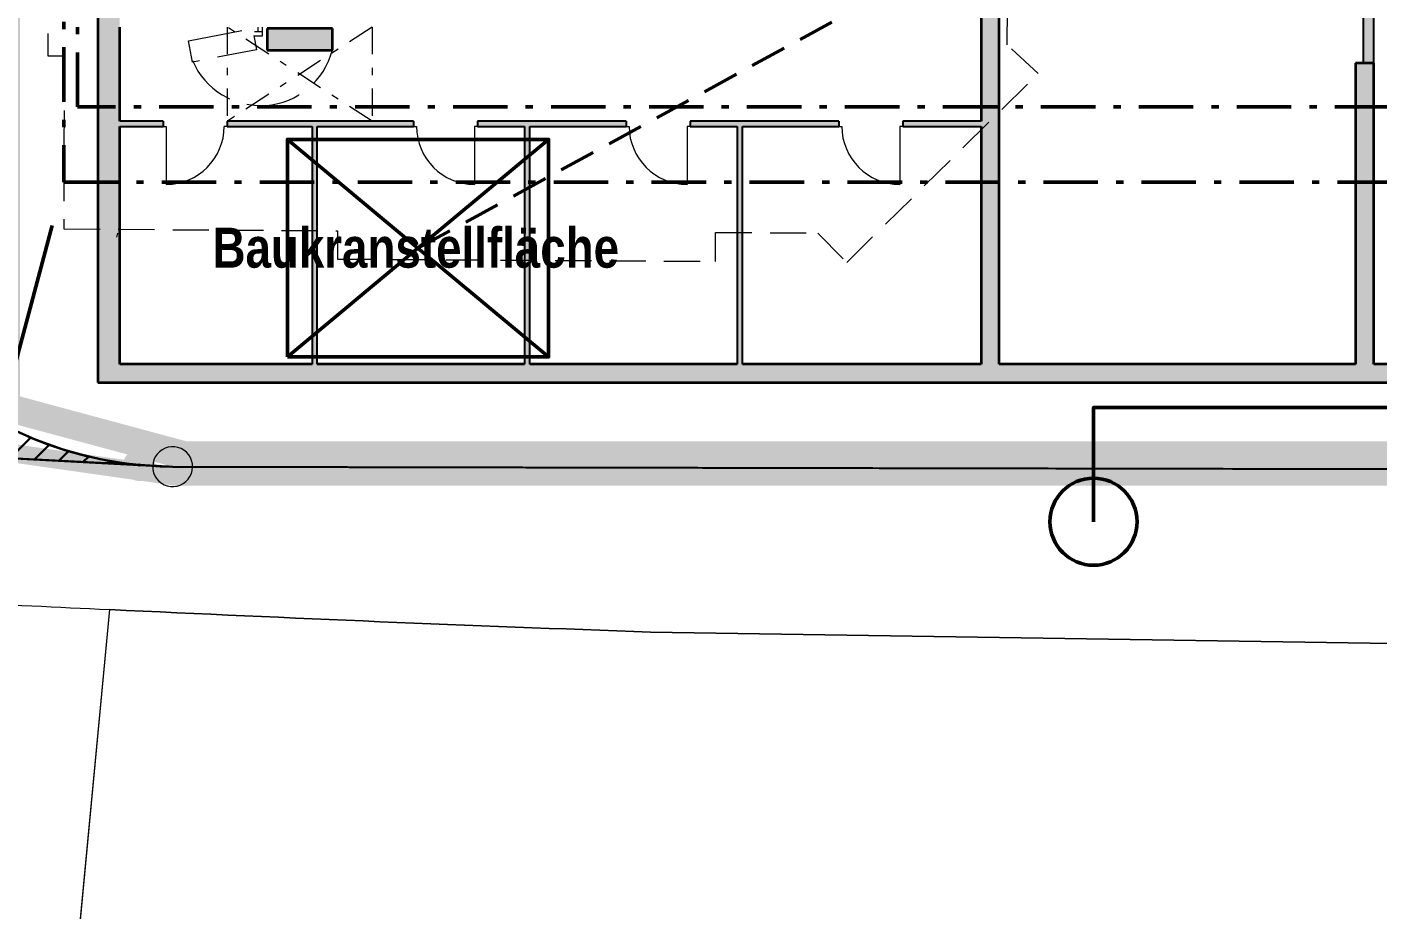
# Model space of a CAD drawing. Header units: metres. Extents: x -163 to 276, y -152 to 153.
# Drawn here: x -15 to 3.62, y -17.93 to -5.75 of the extents above; entities that cross this region are included whole.
import ezdxf
from ezdxf.xclip import XClip

# ---------------------------------------------------------------- set-up
doc = ezdxf.new("R2010")
doc.units = ezdxf.units.M
doc.header["$MEASUREMENT"] = 0
doc.header["$XCLIPFRAME"] = 0
for name, pattern in [('Strich 2_1mm', [0.75, 0.5, -0.25]), ('Strich 3_1mm Kanten', [1, 0.75, -0.25]), ('Strich 6_1mm', [1.75, 1.5, -0.25]), ('Strichpunkt 1.5_0.75_0.75mm', [0.75, 0.375, -0.1875, 0, -0.1875]), ('Strichpunkt 3_1_1mm Achsen', [1.25, 0.75, -0.25, 0, -0.25])]:
    doc.linetypes.add(name, pattern=pattern)
for name, color, linetype in [('000 Kataster', 7, 'Continuous'), ('000 Kataster Abbruch', 7, 'Continuous'), ('000-2 Kataster Parzellenpunkte', 7, 'Continuous'), ('000-3 Kataster Parzellengrenzen', 7, 'Continuous'), ('010 Aussenwände Bauteilschraffuren Neu', 7, 'Continuous'), ('010 Aussenwände Neu', 7, 'Continuous'), ('010 Türen Neu', 7, 'Continuous'), ('015 Innenwände Bauteilschraffuren Neu', 7, 'Continuous'), ('015 Innenwände Neu', 7, 'Continuous'), ('016 Trennwände Bauteilschraffuren Neu', 7, 'Continuous'), ('016 Trennwände Neu', 7, 'Continuous'), ('1280px-CH-Gefahrensignal-Baustelle.svg_1_0', 7, 'Continuous'), ('162 Beschriftung Baustelleninstallation', 7, 'Continuous'), ('162 Beschriftung Baustelleninstallation Neu', 7, 'Continuous')]:
    doc.layers.add(name, color=color, linetype=linetype)
doc.styles.add('ERSTELLTER_STIL_1', font='ARIALN.TTF')
picture_1 = doc.add_image_def('image1.tif', size_in_pixel=(86, 75))
pattern_1 = [(44.99999999999999, (0, 0), (-0.1767766952966368, 0.1767766952966369), [])]

# ---------------------------------------------------------------- blocks, each defined once
blk = doc.blocks.new('Zeichnung_1_1', base_point=(-14.46717709826886, -7.717051842116529))
at = {"layer": '1280px-CH-Gefahrensignal-Baustelle.svg_1_0', "color": 7, "lineweight": 13}
image = blk.add_image(picture_1, insert=(-15.52652561945268, -8.278449092019834), size_in_units=(1.8022325962535815, 1.584915677176966), rotation=-13.348566951999382, dxfattribs=at)
image.set_boundary_path([(-0.5, -0.5), (85.5, 74.5)])

msp = doc.modelspace()

# ---------------------------------------------------------------- hatches: boundary and pattern name
at = {"layer": '000 Kataster', "linetype": 'Continuous', "lineweight": 13}
for color, points in [(255, [(-13.23941800974131, -11.84915880973997), (-13.23260086200917, -11.8134691427785), (-13.23175101696442, -11.77714417078134), (-13.23689165643586, -11.7411747441737), (-13.24788255744073, -11.70654201504173), (-13.26442391690465, -11.67419067400144), (-13.28606452925912, -11.64500318154659), (-13.31221409568588, -11.61977569612663), (-13.34215932337553, -11.59919635761605), (-13.3750833847856, -11.58382651735232), (-13.41008819800406, -11.57408542383793), (-13.44621892190976, -11.57023878900783), (-13.48249000545058, -11.57239153927044), (-13.51791206787182, -11.58048495256442), (-13.55151888704559, -11.59429826222939), (-13.58239375726185, -11.61345467705963), (-13.60969449207539, -11.6374316599947), (-13.63267639863051, -11.66557518137617), (-13.65071259070452, -11.69711755926154), (-13.66331108828819, -11.73119839976845), (-13.67012823602033, -11.76688806672992), (-13.67097808106508, -11.80321303872708), (-13.66583744159363, -11.83918246533471), (-13.65484654058877, -11.87381519446669), (-13.63830518112485, -11.90616653550698), (-13.61666456877038, -11.93535402796182), (-13.59051500234362, -11.96058151338178), (-13.56056977465397, -11.98116085189236), (-13.5276457132439, -11.9965306921561), (-13.49264090002544, -12.00627178567048), (-13.45651017611974, -12.01011842050058), (-13.42023909257892, -12.00796567023797), (-13.38481703015768, -11.99987225694399), (-13.35121021098391, -11.98605894727902), (-13.32033534076764, -11.96690253244878), (-13.29303460595411, -11.94292554951371), (-13.27005269939899, -11.91478202813224), (-13.25201650732498, -11.88323965024687)]), (7, [(-13.43546855867018, -11.79460212010005), (-13.43495727236226, -11.79192539521389), (-13.43489353434904, -11.78920102223666), (-13.43527908196074, -11.78650331524749), (-13.43610339947691, -11.78390586056698), (-13.43734400168939, -11.7814795099851), (-13.43896704739908, -11.77929044796634), (-13.44092826494935, -11.77739838663147), (-13.44317415716505, -11.77585493626492), (-13.44564346151529, -11.77470219819541), (-13.44826882284313, -11.7739716160882), (-13.45097862694297, -11.77368311865052), (-13.45369895831629, -11.77384457482981), (-13.45635561301934, -11.77445158073025), (-13.45887612431538, -11.77548757913965), (-13.46119173979995, -11.77692431012469), (-13.46323929485801, -11.77872258387164), (-13.46496293754781, -11.78083334814988), (-13.46631565230601, -11.78319902636898), (-13.46726053935932, -11.78575508940836), (-13.46777182566724, -11.78843181429452), (-13.46783556368046, -11.79115618727175), (-13.46745001606876, -11.79385389426093), (-13.46662569855259, -11.79645134894144), (-13.46538509634011, -11.79887769952331), (-13.46376205063042, -11.80106676154207), (-13.46180083308015, -11.80295882287694), (-13.45955494086445, -11.80450227324349), (-13.45708563651421, -11.805655011313), (-13.45446027518637, -11.80638559342021), (-13.45175047108654, -11.80667409085789), (-13.44903013971321, -11.80651263467861), (-13.44637348501016, -11.80590562877816), (-13.44385297371412, -11.80486963036877), (-13.44153735822955, -11.80343289938372), (-13.43948980317149, -11.80163462563677), (-13.43776616048169, -11.79952386135854), (-13.43641344572349, -11.79715818313944)])]:
    msp.add_hatch(color=color, dxfattribs=at).paths.add_polyline_path(points)
at = {"layer": '010 Aussenwände Bauteilschraffuren Neu', "linetype": 'Continuous', "lineweight": 0, "true_color": 0x000000}
for points in [[(-13.71999990341363, -10.40000004675424), (-13.71999990341364, 2.699999969497714), (-14.01999990341364, 2.699999969497715), (-14.01999990341363, -10.40000004675424)], [(-14.01999990341363, -10.65000004675424), (-13.71999990341363, -10.65000004675424), (-13.71999990341363, -10.40000004675424)], [(-14.01999990341363, -10.40000004675424), (-14.01999990341363, -10.65000004675424), (-13.71999990341363, -10.40000004675424)], [(-13.71999990341363, -10.40000004675424), (-13.71999990341363, -10.65000004675424), (10.58500002194879, -10.65000004675421), (10.58500002899008, -10.40000004675421)]]:
    msp.add_hatch(color=18, dxfattribs=at).paths.add_polyline_path(points)
at = {"layer": '015 Innenwände Bauteilschraffuren Neu', "linetype": 'Continuous', "lineweight": 0, "true_color": 0x000000}
for points in [[(-1.849999916746444, -3.049999960785995), (-1.849999916746441, -10.40000004675423), (-1.599999916746441, -10.40000004675423), (-1.599999916746444, -3.049999965165991)], [(3.415000090643008, -4.050000050967273), (3.415000090643001, -6.250000050967274), (3.560000090643001, -6.250000050967275), (3.560000090643008, -4.050000050967274)], [(-11.68999990341373, -6.069999996695581), (-10.78999990341373, -6.069999996695574), (-10.78999990341374, -5.769999996695574), (-11.68999990341373, -5.769999996695582)], [(3.31000008953395, -10.40000004675422), (3.560000062560988, -10.40000004675422), (3.560000062560988, -6.250000078315554), (3.31000008953395, -6.250000078315554)]]:
    msp.add_hatch(color=18, dxfattribs=at).paths.add_polyline_path(points)
at = {"layer": '016 Trennwände Bauteilschraffuren Neu', "linetype": 'Continuous', "lineweight": 0, "true_color": 0x000000}
for points in [[(-13.71999990341363, -7.120000046754259), (-13.11999992565565, -7.120000046754259), (-13.11999992565565, -7.050000057395795), (-13.71999990341363, -7.050000117745556)], [(-9.66999987249794, -7.050000117745556), (-12.23999993011404, -7.050000057395795), (-12.23999993011404, -7.120000046754259), (-9.66999987249794, -7.120000046754259)], [(-8.789999892857915, -7.050000141468661), (-8.789999892857915, -7.120000046754259), (-6.73999985968115, -7.120000046754259), (-6.73999985968115, -7.050000038054504)], [(-5.859999883273865, -7.050000065965038), (-5.859999883273865, -7.120000046754259), (-3.809999916628061, -7.120000046754259), (-3.809999916628061, -7.050000065965038)], [(-2.929999876438915, -7.050000065965038), (-2.929999876438915, -7.120000046754259), (-1.849999916746441, -7.120000046754259), (-1.849999916746441, -7.050000125718751)], [(-11.06999990341356, -7.120000046754257), (-11.06999990341355, -10.40000004675424), (-10.99999990341355, -10.40000004675424), (-10.99999990341356, -7.120000046754257)], [(-8.139999903413571, -7.120000046754255), (-8.139999903413564, -10.40000004675423), (-8.069999903413564, -10.40000004675423), (-8.06999990341357, -7.120000046754255)], [(-5.209999903413575, -7.120000046754253), (-5.209999903413569, -10.40000004675423), (-5.139999903413568, -10.40000004675423), (-5.139999903413575, -7.120000046754253)]]:
    msp.add_hatch(color=18, dxfattribs=at).paths.add_polyline_path(points)
at = {"layer": '162 Beschriftung Baustelleninstallation Neu', "linetype": 'Continuous', "lineweight": 30, "true_color": 0x00aa1e}
h = msp.add_hatch(dxfattribs=at)
h.set_pattern_fill('Diagonal_1_0mm_0001', color=104, style=0, pattern_type=2)
h.set_pattern_definition(pattern_1)
h.paths.add_polyline_path([(-17.70210045284019, 8.724055143194388), (-19.76861417110237, 8.693116694388284), (-19.53267129822894, -7.951365232778901, 0.0004626568409295631), (-19.53195655347304, -7.963064685564113, 0.008442504538397502), (-19.51511520321525, -8.176273562213908, 0.007874283870858527), (-19.49292733186324, -8.374515932169256, 0.008504585097927909), (-19.46196422267284, -8.58772480881905, 0.007949811084825046), (-19.42647884103536, -8.7859671787744, 0.008605794998480317), (-19.38098268780945, -8.999176055424194, 0.008063458565530401), (-19.33171821188857, -9.197418425379542, 0.09515556932143401), (-18.12290207671372, -11.54069451282079), (-17.90890644935588, -11.55212297817133), (-17.88002803399544, -11.36649651621064), (-17.68414199437278, -11.39697104207178), (-17.70993255580087, -11.56274920580147), (-17.49593692844303, -11.57417767115201), (-17.47259457744424, -11.42413626563619), (-17.27670853782157, -11.45461079149734), (-17.29696303488802, -11.58480389878215), (-17.08296740753017, -11.59623236413269), (-17.06516112089304, -11.48177601506175), (-16.86927508127038, -11.5122505409229), (-16.88399351397517, -11.60685859176282), (-16.66999788661733, -11.61828705711337), (-16.65772766434185, -11.53941576448731), (-16.46184162471918, -11.56989029034846), (-16.47102399306232, -11.6289132847435), (-16.25702836570447, -11.64034175009405), (-16.25029420779064, -11.59705551391287), (-16.05440816816798, -11.62753003977402), (-16.05805447214947, -11.65096797772418), (-15.84405884479164, -11.66239644307473), (-15.84286075123945, -11.65469526333843), (-15.76685657287574, -11.66651944082225), (-15.50555687980889, -11.68047418618407), (-13.45153628182105, -11.78834189530754, -0.1059382617369319), (-15.50555687980889, -11.13390576045632, -0.02040802231207096), (-15.85353018610635, -10.91320720094978), (-15.8553092678739, -10.91538585503566), (-15.86175131165092, -10.92475974579216), (-15.86964838776201, -10.93294546511201), (-15.87684251884317, -10.9417553598342), (-15.88538859098614, -10.94926098288308), (-15.89328566824494, -10.95744670339259), (-15.90242236574952, -10.96422096570731), (-15.91096843744101, -10.97172658835966), (-15.92063333699985, -10.97772320721127), (-15.92977003387593, -10.98449746905999), (-15.93989712299518, -10.9896754868547), (-15.94956202463498, -10.99567210699744), (-15.96008212206264, -10.99999615088032), (-15.97020921031332, -11.00517416823092), (-15.98105045291388, -11.00861470060146), (-15.99157054905079, -11.01293874395381), (-16.00265887816699, -11.01547226198062), (-16.01350012164734, -11.01891279463037), (-16.02475979703177, -11.020521992717), (-16.03584812667556, -11.02305551086436), (-16.04720223073673, -11.02372939614065), (-16.05846190499416, -11.02533859406622), (-16.06983287691282, -11.02507256326058), (-16.08118698118253, -11.02574644854925), (-16.09249714646037, -11.02454231888656), (-16.10386811982871, -11.02427628804701), (-16.11504022184664, -11.02214228448441), (-16.12635038651326, -11.0209381548868), (-16.13730810278919, -11.01788885597234), (-16.14848020356764, -11.0157548526465), (-16.15914868608751, -11.01181108709553), (-16.17010640236342, -11.00876178818107), (-16.18041277090926, -11.00395049726594), (-16.1910812546128, -11.00000673127742), (-16.20095511047176, -10.99436077890171), (-16.21126147957461, -10.98954948772657), (-16.22063537208267, -10.9831074426789), (-16.23050922668278, -10.97746149102301), (-16.23931912199414, -10.97026735959863), (-16.24869301433006, -10.96382531466927), (-16.25687873224142, -10.95592823984574), (-16.2656886284345, -10.94873410770133), (-16.27319425434618, -10.94018803229872), (-16.28137997186806, -10.93229095785093), (-16.28815423165738, -10.9231542638126), (-16.29565985695999, -10.9146081891035), (-16.30165647713933, -10.90494328731689), (-16.30843073775978, -10.89580659215754), (-16.31360875500356, -10.88567950401401), (-16.31960537569723, -10.87601460139849), (-16.32392942041559, -10.86549450203234), (-16.3291074365445, -10.85536741606932), (-16.33254796770016, -10.84452617729685), (-16.33687201271601, -10.83400607720697), (-16.33940553160651, -10.82291774408052), (-16.34284606294394, -10.81207650473529), (-16.34445526087996, -10.80081683115958), (-16.34698877940225, -10.78972849964463), (-16.3476626645077, -10.77837439753112), (-16.34927186282842, -10.7671147212636), (-16.34900583186283, -10.75574374553691), (-16.34967971686283, -10.74438964520012), (-16.34847558748803, -10.73307948199244), (-16.34820955652248, -10.72170850626715), (-16.34607555297537, -10.71053640430465), (-16.3448714234871, -10.69922624003122), (-16.34182212449459, -10.68826852347484), (-16.33968812118439, -10.67709642275259), (-16.33574435564905, -10.66642794028887), (-16.33269505665654, -10.65547022373247), (-16.32788376585088, -10.64516385557974), (-16.32393999987771, -10.63449537193168), (-16.31829404639246, -10.62462151398958), (-16.31348275604014, -10.61431514680801), (-16.3070407132712, -10.60494125751836), (-16.3013947597852, -10.59506739957497), (-16.29420062698419, -10.58625750274665), (-16.28775858320717, -10.57688361199015), (-16.27986150709606, -10.56869789267029), (-16.27276340473489, -10.56000559420868, -0.08611260997269084), (-17.07815716426507, -9.380660742844476, -0.08598398802089229), (-17.43724535256763, -7.999566625142502), (-17.44604265950267, -7.999360806794862), (-17.45739676377237, -8.000034692083533), (-17.46870692905019, -7.998830562420846), (-17.48007790241855, -7.998564531581291), (-17.49125000443652, -7.996430528018692), (-17.5025601691031, -7.995226398421075), (-17.51351788537904, -7.992177099506618), (-17.52468998615745, -7.990043096180778), (-17.53535846867731, -7.986099330629817), (-17.54631618495325, -7.983050031715355), (-17.55662255349912, -7.978238740800216), (-17.56729103720265, -7.97429497481169), (-17.5771648930616, -7.968649022435994), (-17.58747126216445, -7.963837731260841), (-17.59684515467253, -7.957395686213161), (-17.60671900927264, -7.951749734557275), (-17.61552890458398, -7.944555603132924), (-17.6249027969199, -7.938113558203545), (-17.63308851483125, -7.930216483380038), (-17.64189841102434, -7.923022351235632), (-17.64940403693603, -7.914476275833), (-17.6575897544579, -7.906579201385217), (-17.66436401424721, -7.897442507346875), (-17.67186963954981, -7.888896432637765), (-17.67786625972914, -7.879231530851175), (-17.6846405203496, -7.870094835691827), (-17.68981853759342, -7.859967747548261), (-17.69581515828705, -7.850302844932763), (-17.70013920300544, -7.839782745566619), (-17.70531721913433, -7.829655659603571), (-17.70875775029001, -7.818814420831119), (-17.71308179530584, -7.808294320741263), (-17.71561531419635, -7.797205987614786), (-17.71905584553378, -7.786364748269575), (-17.72066504346979, -7.775105074693871), (-17.72319856199209, -7.764016743178919), (-17.72387244709754, -7.752662641065397), (-17.72548164541826, -7.741402964797892), (-17.72521561445267, -7.730031989071207), (-17.72588949945267, -7.718677888734399), (-17.72468537007788, -7.707367725526732), (-17.72441933911232, -7.695996749801469), (-17.7222853355652, -7.684824647838887), (-17.72108120607694, -7.673514483565516), (-17.71803190708444, -7.662556767009148), (-17.71589790377422, -7.651384666286845), (-17.71195413823889, -7.640716183823113), (-17.70890483924638, -7.629758467266745), (-17.70409354844071, -7.619452099114013), (-17.70014978246757, -7.608783615465988), (-17.69450382898228, -7.598909757523861), (-17.68969253862998, -7.588603390342279), (-17.68325049586102, -7.579229501052621), (-17.67760454237503, -7.569355643109246), (-17.67041040957403, -7.560545746280932), (-17.66396836579701, -7.551171855524428), (-17.65607128968588, -7.542986136204555), (-17.64887715860476, -7.534176241482394), (-17.64033108646181, -7.526670618433535), (-17.63243400920298, -7.518484897924001), (-17.62329731169838, -7.51171063560927), (-17.6147512400069, -7.504205012956918), (-17.60508634044807, -7.498208394105315), (-17.59594964357199, -7.491434132256594), (-17.58582255445274, -7.48625611446189), (-17.57615765281294, -7.480259494319146), (-17.56563755538532, -7.47593545043628), (-17.55551046713462, -7.470757433085675), (-17.54466922453403, -7.467316900715124), (-17.53414912839713, -7.462992857362782), (-17.52306079928093, -7.460459339335966), (-17.51221955580059, -7.457018806686225), (-17.50095988041618, -7.455409608599596), (-17.48987155077238, -7.452876090452233), (-17.47851744671119, -7.452202205175935), (-17.46725777245375, -7.45059300725037), (-17.45588680053509, -7.450859038056009), (-17.45519642681466, -7.450818063208251)])
at = {"layer": '162 Beschriftung Baustelleninstallation Neu', "linetype": 'Continuous', "lineweight": 0, "true_color": 0x000077}
msp.add_hatch(color=176, dxfattribs=at).paths.add_polyline_path([(-15.50555687980889, 8.540868153775495), (-15.50555687980889, -11.13390576045632), (-13.02822328616567, -11.80237270109664), (-13.02822328616567, -11.86039844543508), (11.97907727426941, -11.86039844543508), (11.97907727426941, -8.250000052178724), (11.50497703375086, -8.250000052178724), (11.50497703375086, -11.46459907123788), (-12.7926557537626, -11.46459907123788), (-15.09166078919005, -10.84425110256208), (-15.09166078919005, 8.11408030381611), (9.535000096586543, 8.11408030381611), (9.535000096586543, 8.435653793794959)])
at = {"layer": '162 Beschriftung Baustelleninstallation Neu', "linetype": 'Continuous', "lineweight": 50, "true_color": 0xdf7100}
msp.add_hatch(color=32, dxfattribs=at).paths.add_polyline_path([(-15.50555687980889, -11.45494807505743), (-12.99049216980877, -11.81255381032745), (24.15506407709194, -11.81255381032745), (24.15506407709194, -8.25000005217873), (24.43000009659109, -8.25000005217873), (24.43000009659109, -12.0732922907699), (-12.96219413564135, -12.0732922907699), (-15.50555687980889, -11.71166302116783)])
at = {"layer": '162 Beschriftung Baustelleninstallation Neu', "linetype": 'Continuous', "lineweight": 30, "true_color": 0x00aa1e}
h = msp.add_hatch(dxfattribs=at)
h.set_pattern_fill('Diagonal_1_0mm_0001', color=104, style=0, pattern_type=2)
h.set_pattern_definition(pattern_1)
h.paths.add_polyline_path([(-12.99049216980877, -11.81255381032745), (-13.45153628182105, -11.78834189530754, 0.02244737069517571)])

# ---------------------------------------------------------------- linework, layer by layer
at = {"layer": '000 Kataster', "color": 251, "linetype": 'Strich 6_1mm', "lineweight": 13, "true_color": 0x5f5f5f}
msp.add_lwpolyline([(40.24081253101118, 26.1471447772789), (25.35659478413249, 26.2502566894988), (11.82226486050084, 26.35140272660687), (8.820960517299433, 26.2378719520294), (5.879680712491172, 26.16472749560765), (-3.545072150436617, 26.17687138487186), (-16.21864524718061, 26.19314878421313, 0.2094301073160848), (-17.53716948380455, 25.61029817073122, 0.1078458410047594), (-17.92636816144994, 24.93906766685658), (-14.46129454605286, 24.92873132474258), (-3.551502011188454, 24.89673363551065), (5.947231564802131, 24.89306642355823), (8.813750465400666, 24.89151946648841), (8.732016804507019, 8.439166212096495), (-17.70210045284019, 8.553108402986307), (-17.45096473001888, -7.725109922425435, 0.1025698195295944), (-17.07815716426464, -9.380660742845423, 0.102721869789815), (-16.07475494742904, -10.75082167889116, 0.1425336996515506), (-13.45136454901475, -11.79017860475421), (-12.99049216980877, -11.81255381032745), (13.53165555056986, -11.86380120414653), (25.61474945950285, -11.88703043416599), (35.75601152449079, -11.84217815602597, 0.1782104086494765)], format="xyb", dxfattribs=at)
at = {"layer": '000 Kataster', "color": 251, "linetype": 'Continuous', "lineweight": 13, "true_color": 0x5f5f5f}
for points in [[(35.75601152449079, -11.84217815602597), (25.61474945950285, -11.88703043416599), (13.53165555056986, -11.86380120414653), (-12.99049216980877, -11.81255381032745), (-13.45136454901475, -11.79017860475421, -0.1425336996515506), (-16.07475494742904, -10.75082167889116, -0.102721869789815), (-17.07815716426464, -9.380660742845423, -0.1025698195295944), (-17.45096473001888, -7.725109922425435), (-17.70210045284019, 8.553108402986307), (-17.74408466181116, 11.27811745375846), (-18.00484207794003, 24.24676293292994), (-17.92636816144994, 24.93906766685658, -0.1078458410047594), (-17.53716948380455, 25.61029817073122, -0.2094301073160848), (-16.21864524718061, 26.19314878421313), (-18.0999684862043, 26.19145415954842, 0.1629374366098227), (-19.26094553214971, 25.74952509427243, 0.22395680975213), (-19.977059900774, 24.23922240565547), (-19.77279365998862, 8.583351452572625), (-19.54407341583333, -7.55161343895897, 0.171691469897367), (-18.14695286408537, -11.53914001111982), (-27.21230867546256, -11.05610997933068, 0.1989401506067385)], [(-17.40204389096403, 8.55171665789699), (-17.40212345053533, 8.556822995071272), (-17.70309740703765, 24.25309961335865), (-18.00484207794003, 24.24676293292994), (-17.70210045284019, 8.553108402986307), (-17.45096473001888, -7.725109922425435, 0.1025698195295944), (-17.07815716426464, -9.380660742845423, 0.102721869789815), (-16.07475494742904, -10.75082167889116, 0.1425336996515506), (-13.45136454901475, -11.79017860475421, 0.02209447160183484), (-12.99049216980877, -11.81255381032745)], [(138.6139081810279, -14.73441610530272), (56.62928885728331, -13.91916500653734, -0.2099084485653837), (52.70265506273923, -11.91199061361477, -0.2068521412802286), (51.23450083417595, -8.041712566903243), (51.63430394514697, -3.904445053926921), (45.71245644429987, -3.930811235151364, -0.1988319097232516), (42.01474583809472, -11.8659644959201, -0.151332288975819), (35.88258443388715, -14.42360882488938), (8.619567873292397, -14.32293106031306), (-6.403712151529678, -14.09289128311574, -0.003152457355620203), (-13.86264270201743, -13.78286379838657), (-14.70399623358904, -22.73708784258195, 0.002487651641083091)], [(-159.5984077271686, -12.04789215118597), (-130.3398528164711, -12.01246582930921), (-108.9004985745675, -11.99556301392924), (-50.55479359132304, -12.15646036522414, -0.003944828208081588), (-40.90554796479196, -12.41376338458401, -0.003970551396643611), (-31.07935817031367, -12.83344793409094), (-24.39993445591371, -13.18813067539903, 0.002595956588030501), (-18.14248769400317, -13.56343990543167, 0.001923636144972593), (-13.86264270201743, -13.78286379838657), (-14.70399623358904, -22.73708784258195, -0.002449275792688816), (-20.54170435370919, -22.43498703199299, 0.006252292564592493), (-34.60569886538433, -21.63734589493651, 0.005324785078609529), (-46.80530730382359, -21.23084996365086), (-77.37374898615249, -21.06461486015729), (-116.9279370229231, -20.96480612375953), (-155.5844825066112, -20.94040858180718), (-161.5709448793504, -20.97889575163332), (-162.0856276535317, -20.98576640801267)], [(-31.07935817031367, -12.83344793409094), (-24.39993445591371, -13.18813067539903, 0.002595956588030501), (-18.14248769400317, -13.56343990543167, 0.001923636144972593), (-13.86264270201743, -13.78286379838657, 0.003152457355620203), (-6.403712151529678, -14.09289128311574), (8.619567873292397, -14.32293106031306), (35.88258443388715, -14.42360882488938, 0.151332288975819)]]:
    msp.add_lwpolyline(points, format="xyb", dxfattribs=at)
msp.add_circle((-13.45136454901475, -11.79017860475421), 0.01649999991059303, dxfattribs=at)
at = {"layer": '000 Kataster Abbruch', "color": 40, "linetype": 'Strich 2_1mm', "lineweight": 13}
msp.add_lwpolyline([(-1.490500778092276, -5.993595140877012), (-1.437246841167251, 4.582274989646574), (-6.247968954500415, 4.617271437951604), (-6.244822527258954, 6.433929661251948), (-9.818936083064308, 6.440355573950264), (-9.838200791496575, 4.610536765761246), (-14.65068188700653, 4.661592665291842), (-14.71234222051071, -6.149639595868827), (-14.48596886593676, -6.149316621948135), (-14.48959383095067, -8.534664366006393), (-10.71823535581834, -8.559649420076203), (-10.720771765244, -8.949230690886646), (-5.510884591652083, -8.982164529756801), (-5.508557443921411, -8.582145049814244), (-4.10134337263386, -8.590721619761974), (-3.700333650445433, -8.996067401434601), (-1.063579723283016, -6.391619527770647)], close=True, dxfattribs=at)
at = {"layer": '000-2 Kataster Parzellenpunkte', "color": 251, "linetype": 'Continuous', "lineweight": 13, "true_color": 0x5f5f5f}
msp.add_lwpolyline([(-12.9167669136702, -11.54762063657211), (-12.96137899740909, -11.5390992011716), (-13.00678521224365, -11.53803689515238), (-13.05174699559048, -11.54446269458824), (-13.0950379069245, -11.55820132098769), (-13.13547708336189, -11.57887802015861), (-13.17196144899287, -11.60592878582601), (-13.2034958055869, -11.63861574342644), (-13.22921997841987, -11.67604727824429), (-13.24843227903627, -11.71720235516876), (-13.26060864586683, -11.76095837146753), (-13.26541693924256, -11.8061217766364), (-13.26272600178198, -11.85146063108094), (-13.25260923509573, -11.89573820864327), (-13.23534259807695, -11.93774673283478), (-13.21139707933971, -11.97634032053978), (-13.18142585081423, -12.01046623913764), (-13.14624644906253, -12.0391936224593), (-13.10681847699254, -12.06173886271371), (-13.06421742594735, -12.07748698408279), (-13.01960534220846, -12.0860084194833), (-12.97419912737389, -12.08707072550251), (-12.92923734402707, -12.08064492606666), (-12.88594643269304, -12.06690629966721), (-12.84550725625565, -12.04622960049629), (-12.80902289062468, -12.01917883482889), (-12.77748853403065, -11.98649187722845), (-12.75176436119768, -11.9490603424106), (-12.73255206058128, -11.90790526548613), (-12.72037569375071, -11.86414924918736), (-12.71556740037498, -11.8189858440185), (-12.71825833783557, -11.77364698957395), (-12.72837510452181, -11.72936941201162), (-12.7456417415406, -11.68736088782011), (-12.76958726027784, -11.64876730011511), (-12.79955848880332, -11.61464138151726), (-12.83473789055501, -11.5859139981956), (-12.874165862625, -11.56336875794119)], close=True, dxfattribs=at)
at = {"layer": '000-3 Kataster Parzellengrenzen', "color": 251, "linetype": 'Continuous', "lineweight": 25, "true_color": 0x5f5f5f}
for points in [[(-19.76072480003413, 145.3880773168266), (-24.27505143341417, 99.86384213896548), (-24.60845265733245, 95.89804995790486), (-24.05508030147205, 67.32991177852101), (-23.90519406240716, 59.62881730345983), (-22.30952011312167, 50.14796809831273), (-20.31588376618035, 37.85239067743223), (-19.49586229045647, 32.93244700090067), (-18.00484207794003, 24.24676293292994), (-17.74408466181116, 11.27811745375846), (-17.70210045284019, 8.553108402986307), (-17.45096473001888, -7.725109922425435, 0.2077731825087571), (-16.07475494742904, -10.75082167889116, 0.1425336996515506), (-13.45136454901475, -11.79017860475421), (-34.17221489036188, -10.68357879669366, 0.1731222249211914)], [(-159.038131809749, -10.03452950241246), (-108.8809377413292, -9.9893670179076), (-50.36090001699306, -10.17282751572559, -0.007502203497859235), (-34.17221489036188, -10.68357879669366), (-13.45136454901475, -11.79017860475421), (-12.99049216980877, -11.81255381032745), (25.61474945950285, -11.88703043416599), (35.75601152449079, -11.84217815602597), (56.68261860240042, -11.92963216224545), (140.2638065675962, -12.70339140956396)]]:
    msp.add_lwpolyline(points, format="xyb", dxfattribs=at)
msp.add_lwpolyline([(25.61474945950285, -11.88703043416599), (-12.99049216980877, -11.81255381032745), (-13.45136454901475, -11.79017860475421, -0.1425336996515506), (-16.07475494742904, -10.75082167889116, -0.2077731825087571), (-17.45096473001888, -7.725109922425435), (-17.70210045284019, 8.553108402986307), (-16.18857750370785, 8.546088266119913), (-3.637817318200671, 8.49132725021667), (8.732016804507019, 8.439166212096495), (25.47840758300837, 8.365913966333338)], format="xyb", close=True, dxfattribs=at)
at = {"layer": '010 Aussenwände Neu', "color": 7, "linetype": 'Continuous', "lineweight": 35, "flags": 128}
for points in [[(-14.01999990341364, 2.999999969497715), (-14.01999990341363, -10.65000004675424)], [(-13.71999990341363, -7.050000046754259), (-13.71999990341363, -5.749999996742081)], [(-13.71999990341363, -10.40000004675424), (-13.71999990341363, -7.120000046754259)], [(-11.06999990341355, -10.40000004675424), (-13.71999990341363, -10.40000004675424)], [(-8.139999903413564, -10.40000004675423), (-10.99999990341355, -10.40000004675424)], [(-5.209999903413568, -10.40000004675423), (-8.06999990341356, -10.40000004675423)], [(-1.849999916746439, -10.40000004675423), (-5.139999903413567, -10.40000004675423)], [(3.310000096277075, -10.40000004675422), (-1.599999916746441, -10.40000004675423)], [(10.58500002899008, -10.40000004675421), (3.560000096277077, -10.40000004675422)], [(-14.01999990341363, -10.65000004675424), (-13.71999990341363, -10.65000004675424)], [(-13.71999990341363, -10.65000004675424), (10.83500002194878, -10.65000004675421)]]:
    msp.add_lwpolyline(points, dxfattribs=at)
at = {"layer": '010 Türen Neu', "color": 7, "linetype": 'Continuous', "lineweight": 35}
msp.add_line((3.560000092594975, -6.250000050967273), (3.310000092594975, -6.250000051189087), dxfattribs=at)
at = {"layer": '010 Türen Neu', "color": 7, "linetype": 'Continuous', "lineweight": 25}
for p, q in [((-13.11999990341374, -7.050000046754259), (-13.11999990341374, -7.120000046754258)), ((-13.11999990341374, -7.050000046754259), (-13.11999990341374, -7.120000046754258)), ((-12.23999990341374, -7.050000046754258), (-12.23999990341374, -7.120000046754258)), ((-12.23999990341374, -7.050000046754258), (-12.23999990341374, -7.120000046754258)), ((-9.66999990341357, -7.050000046754256), (-9.66999990341357, -7.120000046754256)), ((-9.66999990341357, -7.050000046754256), (-9.66999990341357, -7.120000046754256)), ((-8.789999903413571, -7.050000046754255), (-8.789999903413571, -7.120000046754256)), ((-8.789999903413571, -7.050000046754255), (-8.789999903413571, -7.120000046754256)), ((-6.739999903413574, -7.050000046754254), (-6.739999903413574, -7.120000046754253)), ((-6.739999903413574, -7.050000046754254), (-6.739999903413574, -7.120000046754253)), ((-5.859999903413573, -7.050000046754253), (-5.859999903413573, -7.120000046754253)), ((-5.859999903413573, -7.050000046754253), (-5.859999903413573, -7.120000046754253)), ((-3.809999903413577, -7.050000046754252), (-3.809999903413577, -7.120000046754251)), ((-3.809999903413577, -7.050000046754252), (-3.809999903413577, -7.120000046754251)), ((-2.929999903413577, -7.050000046754251), (-2.929999903413577, -7.120000046754251)), ((-2.929999903413577, -7.050000046754251), (-2.929999903413577, -7.120000046754251))]:
    msp.add_line(p, q, dxfattribs=at)
at = {"layer": '010 Türen Neu', "color": 7, "linetype": 'Continuous', "lineweight": 13}
for p, q in [((-13.11999990341374, -7.120000046754258), (-13.07999990341374, -7.120000046754258)), ((-13.07999990341374, -7.120000046754258), (-13.07999990341374, -7.920000046754259)), ((-12.23999990341374, -7.120000046754258), (-12.27999990341374, -7.120000046754258)), ((-9.66999990341357, -7.120000046754256), (-9.629999903413571, -7.120000046754256)), ((-8.789999903413571, -7.120000046754256), (-8.82999990341357, -7.120000046754256)), ((-8.82999990341357, -7.120000046754256), (-8.82999990341357, -7.920000046754256)), ((-6.739999903413574, -7.120000046754253), (-6.699999903413574, -7.120000046754253)), ((-5.859999903413573, -7.120000046754253), (-5.899999903413573, -7.120000046754253)), ((-5.899999903413573, -7.120000046754253), (-5.899999903413573, -7.920000046754253)), ((-3.809999903413577, -7.120000046754251), (-3.769999903413577, -7.120000046754251)), ((-2.929999903413577, -7.120000046754251), (-2.969999903413577, -7.120000046754251)), ((-2.969999903413577, -7.120000046754251), (-2.969999903413576, -7.920000046754251))]:
    msp.add_line(p, q, dxfattribs=at)
for centre, radius, start, end in [((-13.07999990341374, -7.120000046754258), 0.8000000000000007, 270, 0), ((-8.82999990341357, -7.120000046754255), 0.8000000000000003, 180, 270), ((-5.899999903413573, -7.120000046754253), 0.8000000000000003, 180, 270), ((-2.969999903413577, -7.120000046754252), 0.7999999999999998, 180, 270)]:
    msp.add_arc(centre, radius, start, end, dxfattribs=at)
at = {"layer": '015 Innenwände Neu', "color": 7, "linetype": 'Strichpunkt 1.5_0.75_0.75mm', "lineweight": 13}
for p, q in [((-10.23999990008007, -5.750000049392824), (-12.23999988475675, -7.050000072967222)), ((-12.23999990008008, -5.750000072967268), (-12.23999988475675, -7.050000072967222)), ((-10.23999988475675, -7.05000009940504), (-12.23999990008008, -5.750000072967268)), ((-10.23999990008007, -5.750000049392824), (-10.23999988475675, -7.05000009940504))]:
    msp.add_line(p, q, dxfattribs=at)
at = {"layer": '015 Innenwände Neu', "color": 7, "linetype": 'Continuous', "lineweight": 13}
for p, q in [((-11.81499990339862, -5.749999996742076), (-11.81499990339862, -5.814999996695519)), ((-11.75499990341367, -5.749999996742091), (-11.75499990341367, -5.874999996695578)), ((-11.75499990341368, -5.814999996695533), (-11.86438069574392, -5.814999996695533)), ((-11.75499990341367, -5.874999996695578), (-11.85597662258145, -5.874999996695578))]:
    msp.add_line(p, q, dxfattribs=at)
at = {"layer": '015 Innenwände Neu', "color": 7, "linetype": 'Continuous', "lineweight": 35}
msp.add_line((3.56000008953395, -6.250000050967273), (3.31000008953395, -6.250000050967273), dxfattribs=at)
at = {"layer": '015 Innenwände Neu', "color": 7, "linetype": 'Continuous', "lineweight": 35, "flags": 128}
for points in [[(-1.849999916746444, -3.049999960785995), (-1.849999916746442, -7.050000046754251)], [(-1.599999916746441, -10.40000004675423), (-1.599999916746444, -3.049999965165991)], [(-10.78999990341374, -5.769999996695574), (-11.68999990341373, -5.769999996695582)], [(-11.68999990341373, -5.769999996695582), (-11.68999990341373, -6.069999996695581)], [(-10.78999990341373, -6.069999996695574), (-10.78999990341374, -5.769999996695574)], [(-11.68999990341373, -6.069999996695581), (-10.78999990341373, -6.069999996695574)], [(3.310000092594974, -6.250000078315554), (3.310000096277076, -10.40000004675422)], [(3.560000096277076, -10.40000004675422), (3.560000092594974, -6.250000080788611)], [(-1.849999916746442, -7.12000004675425), (-1.849999916746441, -10.40000004675423)]]:
    msp.add_lwpolyline(points, dxfattribs=at)
at = {"layer": '015 Innenwände Neu', "color": 7, "linetype": 'Continuous', "lineweight": 25, "flags": 128}
for points in [[(3.415000090643008, -4.050000050967273), (3.415000090643001, -6.250000050967274)], [(3.560000090643001, -6.250000050967275), (3.560000090643008, -4.050000050967274)]]:
    msp.add_lwpolyline(points, dxfattribs=at)
at = {"layer": '015 Innenwände Neu', "color": 7, "linetype": 'Strich 3_1mm Kanten', "lineweight": 13, "flags": 128}
msp.add_lwpolyline([(-12.77362010417051, -5.939086303924494), (-11.88964622406563, -5.769999996695585), (-11.833284121656, -6.064657956730549), (-12.71725800176087, -6.233744263959455)], close=True, dxfattribs=at)
at = {"layer": '015 Innenwände Neu', "color": 7, "linetype": 'Strich 3_1mm Kanten', "lineweight": 13}
msp.add_arc((-11.77833901100134, -5.811628315540744), 1.021552797074056, 203.2037421410806, 345.3495979801636, dxfattribs=at)
at = {"layer": '016 Trennwände Neu', "color": 7, "linetype": 'Continuous', "lineweight": 25}
for p, q in [((-13.11999990341374, -7.050000046754259), (-13.11999990341374, -7.120000046754259)), ((-12.23999990341374, -7.050000046754259), (-12.23999990341374, -7.120000046754259)), ((-9.66999990341357, -7.050000046754259), (-9.66999990341357, -7.120000046754259)), ((-8.789999903413571, -7.050000046754259), (-8.789999903413571, -7.120000046754259)), ((-6.739999903413574, -7.050000046754259), (-6.739999903413574, -7.120000046754259)), ((-5.859999903413573, -7.050000046754259), (-5.859999903413573, -7.120000046754259)), ((-3.809999903413577, -7.050000046754259), (-3.809999903413577, -7.120000046754259)), ((-2.929999903413577, -7.050000046754259), (-2.929999903413577, -7.120000046754259))]:
    msp.add_line(p, q, dxfattribs=at)
at = {"layer": '016 Trennwände Neu', "color": 7, "linetype": 'Continuous', "lineweight": 25, "flags": 128}
for points in [[(-13.11999985297654, -7.050000046754258), (-13.71999990341363, -7.050000046754259)], [(-9.66999987249794, -7.050000046754255), (-12.23999987333652, -7.050000046754258)], [(-6.739999912147889, -7.050000046754254), (-8.789999892857917, -7.050000046754255)], [(-3.809999951797838, -7.050000046754251), (-5.859999932507864, -7.050000046754253)], [(-1.849999916746441, -7.050000046754249), (-2.929999972157813, -7.05000004675425)], [(-13.71999990341363, -7.120000046754259), (-13.11999985297654, -7.120000046754258)], [(-12.23999987333652, -7.120000046754258), (-11.06999990341356, -7.120000046754257)], [(-11.06999990341356, -7.120000046754257), (-11.06999990341355, -10.40000004675424)], [(-10.99999990341356, -7.120000046754257), (-9.66999987249794, -7.120000046754256)], [(-10.99999990341355, -10.40000004675424), (-10.99999990341356, -7.120000046754257)], [(-8.789999892857915, -7.120000046754255), (-8.139999903413571, -7.120000046754255)], [(-8.139999903413571, -7.120000046754255), (-8.139999903413564, -10.40000004675423)], [(-8.06999990341357, -7.120000046754255), (-6.739999912147889, -7.120000046754254)], [(-8.069999903413564, -10.40000004675423), (-8.06999990341357, -7.120000046754255)], [(-5.859999932507867, -7.120000046754253), (-5.209999903413575, -7.120000046754252)], [(-5.209999903413575, -7.120000046754253), (-5.209999903413569, -10.40000004675423)], [(-5.139999903413575, -7.120000046754252), (-3.809999951797838, -7.120000046754251)], [(-5.139999903413568, -10.40000004675423), (-5.139999903413575, -7.120000046754253)], [(-2.929999972157812, -7.12000004675425), (-1.849999916746441, -7.120000046754249)]]:
    msp.add_lwpolyline(points, dxfattribs=at)
at = {"layer": '162 Beschriftung Baustelleninstallation Neu', "color": 1, "linetype": 'Strich 2_1mm', "lineweight": 50}
msp.add_lwpolyline([(-9.609860613532692, -8.800000046754214), (29.87859796146566, 12.7791945482866)], dxfattribs=at)
at = {"layer": '162 Beschriftung Baustelleninstallation Neu', "color": 7, "linetype": 'Strichpunkt 3_1_1mm Achsen', "lineweight": 50}
msp.add_lwpolyline([(-14.48999990620239, -7.890000052189501), (18.86419337672582, -7.890000052189501), (16.25204582097473, 3.419999950790749), (-14.48999990620239, 3.419999950790753)], close=True, dxfattribs=at)
msp.add_lwpolyline([(18.6239959003982, -6.850000052189478), (-14.29999990341364, -6.850000052189474), (-14.29999990341364, 3.269999947810506), (-10.77999993127883, 3.269999947810506), (-10.77999993127883, 3.42999994595054)], dxfattribs=at)
at = {"layer": '162 Beschriftung Baustelleninstallation Neu', "color": 1, "linetype": 'Continuous', "lineweight": 50, "flags": 128}
for points in [[(-7.809860613532694, -7.300000046754215), (-11.40986061353269, -7.300000046754215), (-9.609860613532692, -8.800000046754214)], [(-11.40986061353269, -10.30000004675421), (-9.609860613532692, -8.800000046754214), (-11.40986061353269, -7.300000046754215)], [(-7.809860613532694, -10.30000004675421), (-7.809860613532694, -7.300000046754215), (-9.609860613532692, -8.800000046754214)], [(-11.40986061353269, -10.30000004675421), (-7.809860613532694, -10.30000004675421), (-9.609860613532692, -8.800000046754214)]]:
    msp.add_lwpolyline(points, close=True, dxfattribs=at)
at = {"layer": '162 Beschriftung Baustelleninstallation Neu', "color": 7, "linetype": 'Continuous', "lineweight": 50}
msp.add_lwpolyline([(-14.64973375689944, -8.486498809193764), (-15.50555687980889, -11.68047418618407)], dxfattribs=at)
at = {"layer": '162 Beschriftung Baustelleninstallation Neu', "color": 104, "linetype": 'Continuous', "lineweight": 30, "true_color": 0x00aa1e, "flags": 128}
msp.add_lwpolyline([(-15.50555687980889, -11.68047418618407), (-13.45153628182105, -11.78834189530754, -0.1059382617369319), (-15.50555687980889, -11.13390576045632, -0.02040802231207096)], format="xyb", dxfattribs=at)
at = {"layer": '162 Beschriftung Baustelleninstallation Neu', "color": 151, "linetype": 'Continuous', "lineweight": 50}
msp.add_lwpolyline([(12.51000061379318, -10.9951747997782), (-0.3010553885251284, -10.9951747997782), (-0.3010553885251286, -12.57141644053627)], dxfattribs=at)
at = {"layer": '162 Beschriftung Baustelleninstallation Neu', "color": 104, "linetype": 'Continuous', "lineweight": 30, "true_color": 0x00aa1e, "flags": 128}
msp.add_lwpolyline([(-12.99049216980877, -11.81255381032745), (-13.45153628182105, -11.78834189530754, 0.02244737069517571)], format="xyb", close=True, dxfattribs=at)
at = {"layer": '162 Beschriftung Baustelleninstallation Neu', "color": 1, "linetype": 'Strich 2_1mm', "lineweight": 50}
msp.add_circle((-9.609860613532692, -8.800000046754214), 45, dxfattribs=at)
at = {"layer": '162 Beschriftung Baustelleninstallation Neu', "color": 151, "linetype": 'Continuous', "lineweight": 50}
msp.add_circle((-0.3010553885251284, -12.57141644053627), 0.5999999999999996, dxfattribs=at)

# ---------------------------------------------------------------- block references
at = {"layer": '162 Beschriftung Baustelleninstallation', "color": 7, "linetype": 'Continuous', "lineweight": 13}
ref = msp.add_blockref('Zeichnung_1_1', (-14.46717709826886, -7.717051842116529), dxfattribs=at)
XClip(ref).set_block_clipping_path([(-15.5062002690529, -8.192791192294258), (-15.50871558584567, -8.203674693040076), (-15.50984947220238, -8.214787375379741), (-15.50958410912347, -8.225954603750674), (-15.50792366678398, -8.237000885400597), (-15.50489423899935, -8.247752628252337), (-15.50054343316169, -8.258040868899561), (-15.49493962209062, -8.267703927863057), (-15.4881708695559, -8.276589950380243), (-15.48034354635719, -8.284559292799488), (-15.47158065870924, -8.291486717077065), (-13.82788685508965, -8.68151090131046), (-13.82064103620295, -8.679966205542522), (-13.81349089213402, -8.678026252927667), (-13.80645796681055, -8.675696888690617), (-13.79956345097124, -8.672985131382912), (-13.7928281183165, -8.669899151735494), (-13.78627226291568, -8.666448248039659), (-13.77991563805954, -8.66264281813061), (-13.77377739674206, -8.658494328057984), (-13.767876033951, -8.65401527753777), (-13.76222933094112, -8.64921916228972), (-13.75905907188525, -8.64417716824369), (-13.75626479618864, -8.63891748481473), (-13.75386137253341, -8.633468099420487), (-13.75186158983024, -8.627858008905918), (-13.75027608916704, -8.622117065247554), (-13.7491133071864, -8.61627581670747), (-13.74837943119319, -8.610365345282268), (-13.74807836623117, -8.60441710131197), (-13.74821171430376, -8.598462736128925), (-13.74877876584958, -8.592533933637197), (-14.2393569438789, -6.954951692752879), (-14.32582958290275, -6.934433017820706)])

# ---------------------------------------------------------------- texts
at = {"layer": '162 Beschriftung Baustelleninstallation Neu', "color": 1, "linetype": 'Continuous', "lineweight": 13, "insert": (-12.44087870699628, -8.797092356453122), "char_height": 0.55, "attachment_point": 4, "style": 'ERSTELLTER_STIL_1'}
msp.add_mtext('\\A1;{\\pql;\\fArial Narrow|b1|i0|c0|p0;\\W1.000000;Baukranstellfläche}', dxfattribs=at)

doc.saveas('drawing.dxf')
